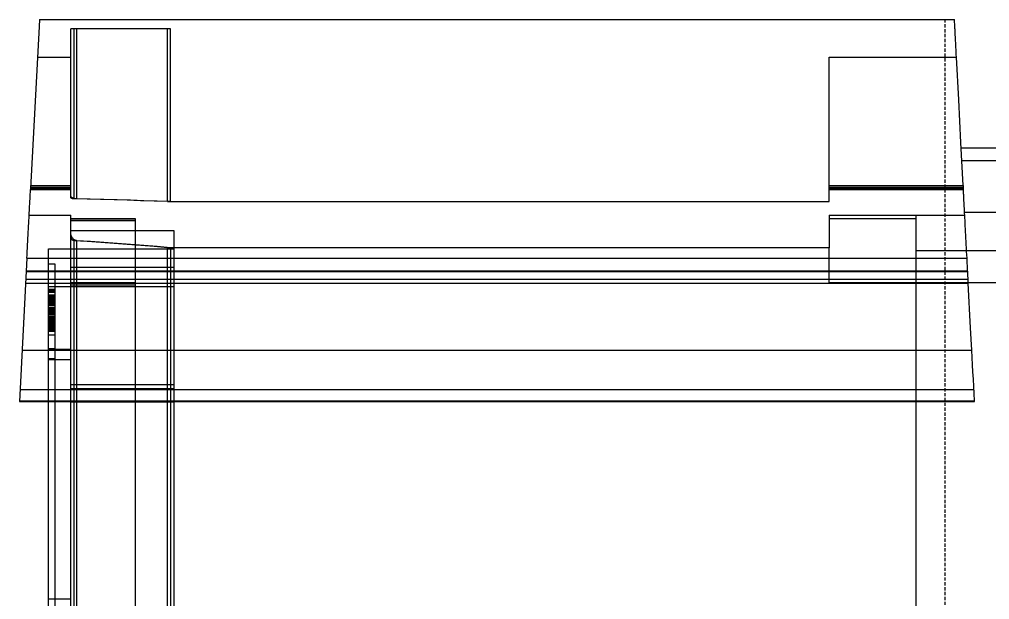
# Model space of a CAD drawing. Extents: x 0 to 233, y 0 to 414.
# Drawn here: x 0 to 149.9, y 324.2 to 413.9 of the extents above; entities that cross this region are included whole.
import ezdxf

# ---------------------------------------------------------------- set-up
doc = ezdxf.new("R2010")
doc.units = 0
doc.linetypes.add('DASHED', pattern=[0.75, 0.5, -0.25])
doc.layers.add('-15N-THT. THIẾT BỊ ĐÓNG MỞ', color=40, linetype='CONTINUOUS')

# ---------------------------------------------------------------- blocks, each defined once
blk = doc.blocks.new('06 - N - SC VSD CHIẾU HÔNG ATV630U75~D11N4')
at = {"layer": '-15N-THT. THIẾT BỊ ĐÓNG MỞ'}
for p, q in [((-229.9, 206.95), (-229.96, 205.83)), ((-229.9, 206.95), (-105.99, 206.95)), ((-105.99, 206.95), (-88.48, 206.95)), ((-88.48, 206.94), (-88.48, 206.95)), ((-88.48, 206.9), (-88.48, 206.94)), ((-229.96, 205.83), (-231.27, 180.8)), ((-225.04, 179.42), (-225.04, 205.51)), ((-225.04, 205.51), (-225.04, 205.51)), ((-209.63, 205.51), (-225.04, 205.51)), ((-224.57, 205.51), (-224.57, 179.2)), ((-224.1, 179.2), (-224.1, 205.51)), ((-210.13, 178.82), (-210.13, 205.51)), ((-209.63, 178.82), (-209.63, 205.51)), ((-88.48, 206.83), (-88.48, 206.9)), ((-88.47, 206.73), (-88.48, 206.83)), ((-88.47, 206.61), (-88.47, 206.73)), ((-88.46, 206.45), (-88.47, 206.61)), ((-88.45, 206.28), (-88.46, 206.45)), ((-88.44, 206.07), (-88.45, 206.28)), ((-88.43, 205.83), (-88.44, 206.07)), ((-88.42, 205.8), (-88.43, 205.83)), ((-88.42, 205.74), (-88.42, 205.8)), ((-88.42, 205.66), (-88.42, 205.74)), ((-88.41, 205.54), (-88.42, 205.66)), ((-88.4, 205.39), (-88.41, 205.54)), ((-88.39, 205.22), (-88.4, 205.39)), ((-88.38, 205.01), (-88.39, 205.22)), ((-88.37, 204.79), (-88.38, 205.01)), ((-88.36, 204.54), (-88.37, 204.79)), ((-88.34, 204.27), (-88.36, 204.54)), ((-88.33, 203.98), (-88.34, 204.27)), ((-88.31, 203.66), (-88.33, 203.98)), ((-88.29, 203.34), (-88.31, 203.66)), ((-88.28, 202.99), (-88.29, 203.34)), ((-88.26, 202.64), (-88.28, 202.99)), ((-88.24, 202.27), (-88.26, 202.64)), ((-230.21, 201.13), (-225.04, 201.13)), ((-230.21, 201.13), (-225.04, 201.13)), ((-107.87, 201.13), (-88.18, 201.13)), ((-107.87, 201.13), (-88.18, 201.13)), ((-107.87, 178.82), (-107.87, 201.13)), ((-88.22, 201.9), (-88.24, 202.27)), ((-88.2, 201.52), (-88.22, 201.9)), ((-88.18, 201.13), (-88.2, 201.52)), ((-87.83, 194.52), (-88.18, 201.13)), ((-87.66, 191.21), (-87.83, 194.52)), ((-87.49, 187.9), (-87.66, 191.21)), ((-87.14, 181.28), (-87.49, 187.9)), ((-87.44, 187.12), (-87.44, 187.12)), ((-87.44, 187.12), (-11.93, 187.12)), ((-87.34, 185.13), (-11.93, 185.13)), ((-231.32, 180.01), (-231.31, 180.17)), ((-231.32, 179.83), (-231.32, 180.01)), ((-231.31, 180.17), (-231.3, 180.3)), ((-231.3, 180.3), (-231.29, 180.42)), ((-231.29, 180.58), (-231.28, 180.64)), ((-231.29, 180.51), (-231.29, 180.58)), ((-231.29, 180.42), (-231.29, 180.51)), ((-231.27, 180.8), (-231.28, 180.68)), ((-231.28, 180.67), (-231.28, 180.68)), ((-231.28, 180.68), (-225.04, 180.68)), ((-231.28, 180.68), (-225.04, 180.68)), ((-231.28, 180.64), (-231.28, 180.67)), ((-231.28, 180.67), (-225.04, 180.67)), ((-231.28, 180.67), (-225.04, 180.67)), ((-231.27, 180.96), (-231.27, 180.96)), ((-225.04, 180.96), (-231.27, 180.96)), ((-231.27, 180.96), (-225.04, 180.96)), ((-231.27, 180.8), (-231.27, 180.8)), ((-225.04, 180.8), (-231.27, 180.8)), ((-231.26, 180.98), (-225.04, 180.98)), ((-231.25, 181.28), (-225.04, 181.28)), ((-231.25, 181.28), (-225.04, 181.28)), ((-225.04, 181.25), (-231.25, 181.25)), ((-225.04, 180.96), (-225.04, 180.96)), ((-225.04, 180.8), (-225.04, 180.8)), ((-107.87, 181.28), (-87.14, 181.28)), ((-107.87, 181.28), (-87.14, 181.28)), ((-87.14, 181.25), (-107.87, 181.25)), ((-107.87, 180.98), (-87.12, 180.98)), ((-87.12, 180.96), (-107.87, 180.96)), ((-107.87, 180.96), (-107.87, 180.96)), ((-107.87, 180.96), (-87.12, 180.96)), ((-87.11, 180.8), (-107.87, 180.8)), ((-107.87, 180.8), (-107.87, 180.8)), ((-107.87, 180.68), (-87.11, 180.68)), ((-107.87, 180.68), (-87.11, 180.68)), ((-107.87, 180.67), (-87.11, 180.67)), ((-107.87, 180.67), (-87.11, 180.67)), ((-87.14, 181.28), (-87.14, 181.24)), ((-87.14, 181.24), (-87.13, 181.2)), ((-87.13, 181.2), (-87.13, 181.16)), ((-87.13, 181.16), (-87.13, 181.12)), ((-87.13, 181.12), (-87.13, 181.09)), ((-87.13, 181.09), (-87.13, 181.05)), ((-87.13, 181.05), (-87.13, 181.02)), ((-87.13, 181.02), (-87.12, 180.99)), ((-87.12, 180.99), (-87.12, 180.96)), ((-87.12, 180.96), (-87.12, 180.96)), ((-87.12, 180.96), (-87.12, 180.93)), ((-87.12, 180.93), (-87.12, 180.9)), ((-87.12, 180.9), (-87.12, 180.88)), ((-87.12, 180.88), (-87.12, 180.86)), ((-87.12, 180.86), (-87.12, 180.84)), ((-87.12, 180.84), (-87.12, 180.83)), ((-87.12, 180.83), (-87.11, 180.82)), ((-87.11, 180.82), (-87.11, 180.81)), ((-87.11, 180.81), (-87.11, 180.8)), ((-87.11, 180.8), (-87.11, 180.8)), ((-87.11, 180.8), (-87.11, 180.8)), ((-87.11, 180.78), (-87.11, 180.8)), ((-87.11, 180.76), (-87.11, 180.78)), ((-87.11, 180.74), (-87.11, 180.76)), ((-87.11, 180.72), (-87.11, 180.74)), ((-87.11, 180.7), (-87.11, 180.72)), ((-87.11, 180.68), (-87.11, 180.7)), ((-87.11, 180.67), (-87.11, 180.68)), ((-87.11, 180.64), (-87.11, 180.67)), ((-87.1, 180.58), (-87.11, 180.64)), ((-87.1, 180.51), (-87.1, 180.58)), ((-87.09, 180.42), (-87.1, 180.51)), ((-87.09, 180.3), (-87.09, 180.42)), ((-87.08, 180.17), (-87.09, 180.3)), ((-87.07, 180.01), (-87.08, 180.17)), ((-87.06, 179.84), (-87.07, 180.01)), ((-231.4, 178.37), (-231.39, 178.66)), ((-231.39, 178.66), (-231.37, 178.93)), ((-231.37, 178.93), (-231.36, 179.19)), ((-231.36, 179.19), (-231.35, 179.42)), ((-231.35, 179.42), (-231.34, 179.64)), ((-231.34, 179.64), (-231.32, 179.83)), ((-225.04, 179.61), (-225.04, 179.63)), ((-225.04, 179.59), (-225.04, 179.61)), ((-225.03, 179.57), (-225.04, 179.59)), ((-225.04, 179.41), (-225.04, 179.42)), ((-225.04, 179.4), (-225.04, 179.41)), ((-225.04, 179.39), (-225.04, 179.4)), ((-225.04, 179.38), (-225.04, 179.39)), ((-225.03, 179.37), (-225.04, 179.38)), ((-225.02, 179.55), (-225.03, 179.57)), ((-225.02, 179.36), (-225.03, 179.37)), ((-225.01, 179.53), (-225.02, 179.55)), ((-225.02, 179.35), (-225.02, 179.36)), ((-225.01, 179.34), (-225.02, 179.35)), ((-225, 179.51), (-225.01, 179.53)), ((-225, 179.33), (-225.01, 179.34)), ((-224.98, 179.49), (-225, 179.51)), ((-224.99, 179.32), (-225, 179.33)), ((-224.98, 179.31), (-224.99, 179.32)), ((-224.96, 179.47), (-224.98, 179.49)), ((-224.96, 179.3), (-224.98, 179.31)), ((-224.94, 179.45), (-224.96, 179.47)), ((-224.95, 179.29), (-224.96, 179.3)), ((-224.93, 179.28), (-224.95, 179.29)), ((-224.92, 179.43), (-224.94, 179.45)), ((-224.91, 179.27), (-224.93, 179.28)), ((-224.89, 179.41), (-224.92, 179.43)), ((-224.89, 179.26), (-224.91, 179.27)), ((-224.86, 179.39), (-224.89, 179.41)), ((-224.87, 179.25), (-224.89, 179.26)), ((-224.85, 179.25), (-224.87, 179.25)), ((-224.83, 179.37), (-224.86, 179.39)), ((-224.82, 179.24), (-224.85, 179.25)), ((-224.8, 179.35), (-224.83, 179.37)), ((-224.8, 179.23), (-224.82, 179.24)), ((-224.76, 179.33), (-224.8, 179.35)), ((-224.77, 179.22), (-224.8, 179.23)), ((-224.74, 179.22), (-224.77, 179.22)), ((-224.72, 179.32), (-224.76, 179.33)), ((-224.71, 179.21), (-224.74, 179.22)), ((-224.67, 179.3), (-224.72, 179.32)), ((-224.68, 179.21), (-224.71, 179.21)), ((-224.64, 179.2), (-224.68, 179.21)), ((-224.63, 179.28), (-224.67, 179.3)), ((-224.61, 179.2), (-224.64, 179.2)), ((-224.58, 179.27), (-224.63, 179.28)), ((-224.57, 179.2), (-224.61, 179.2)), ((-224.53, 179.26), (-224.58, 179.27)), ((-222.51, 179.15), (-224.57, 179.2)), ((-224.47, 179.24), (-224.53, 179.26)), ((-224.42, 179.23), (-224.47, 179.24)), ((-224.36, 179.22), (-224.42, 179.23)), ((-224.3, 179.21), (-224.36, 179.22)), ((-224.23, 179.21), (-224.3, 179.21)), ((-224.17, 179.2), (-224.23, 179.21)), ((-224.1, 179.2), (-224.17, 179.2)), ((-222.04, 179.15), (-224.1, 179.2)), ((-220.45, 179.1), (-222.51, 179.15)), ((-219.97, 179.1), (-222.04, 179.15)), ((-218.38, 179.04), (-220.45, 179.1)), ((-217.9, 179.04), (-219.97, 179.1)), ((-216.32, 178.99), (-218.38, 179.04)), ((-215.83, 178.99), (-217.9, 179.04)), ((-214.26, 178.93), (-216.32, 178.99)), ((-213.77, 178.93), (-215.83, 178.99)), ((-212.19, 178.88), (-214.26, 178.93)), ((-211.7, 178.88), (-213.77, 178.93)), ((-210.13, 178.82), (-212.19, 178.88)), ((-209.63, 178.82), (-211.7, 178.88)), ((-210.13, 178.82), (-107.87, 178.82)), ((-209.63, 178.82), (-107.87, 178.82)), ((-87.05, 179.64), (-87.06, 179.84)), ((-87.04, 179.42), (-87.05, 179.64)), ((-87.03, 179.19), (-87.04, 179.42)), ((-87.02, 178.93), (-87.03, 179.19)), ((-87, 178.66), (-87.02, 178.93)), ((-86.99, 178.37), (-87, 178.66)), ((-231.49, 176.66), (-231.47, 177.03)), ((-231.47, 177.03), (-231.45, 177.39)), ((-231.45, 177.39), (-231.43, 177.73)), ((-231.43, 177.73), (-231.42, 178.06)), ((-231.42, 178.06), (-231.4, 178.37)), ((-86.97, 178.06), (-86.99, 178.37)), ((-86.95, 177.74), (-86.97, 178.06)), ((-86.94, 177.39), (-86.95, 177.74)), ((-86.92, 177.03), (-86.94, 177.39)), ((-86.92, 177.18), (-11.93, 177.18)), ((-86.9, 176.66), (-86.92, 177.03)), ((-231.58, 175), (-231.56, 175.44)), ((-231.56, 175.44), (-231.53, 175.86)), ((-231.53, 175.86), (-231.51, 176.27)), ((-231.51, 176.27), (-231.49, 176.66)), ((-231.49, 176.7), (-225.04, 176.7)), ((-231.49, 176.7), (-231.49, 176.7)), ((-225.04, 29.35), (-225.04, 176.7)), ((-225.04, 176.7), (-225.04, 176.7)), ((-225.04, 176.18), (-215.1, 176.18)), ((-225.04, 176.12), (-215.1, 176.12)), ((-225.04, 175.86), (-215.1, 175.86)), ((-215.1, 176.18), (-215.1, 28.83)), ((-107.87, 176.7), (-107.87, 176.7)), ((-107.87, 176.7), (-107.87, 171.66)), ((-107.87, 176.7), (-86.9, 176.7)), ((-107.87, 176.18), (-107.87, 176.18)), ((-107.87, 176.18), (-94.45, 176.18)), ((-94.45, 176.7), (-94.45, -155.82)), ((-94.45, 176.7), (-94.45, 176.7)), ((-94.45, 176.18), (-94.45, 176.18)), ((-86.9, 176.7), (-86.9, 176.7)), ((-86.88, 176.27), (-86.9, 176.66)), ((-86.85, 175.86), (-86.88, 176.27)), ((-86.83, 175.44), (-86.85, 175.86)), ((-86.81, 175), (-86.83, 175.44)), ((-231.65, 173.62), (-231.63, 174.09)), ((-231.63, 174.09), (-231.6, 174.55)), ((-231.6, 174.55), (-231.58, 175)), ((-225.04, 174.33), (-225.04, 174.33)), ((-225.04, 174.33), (-209.14, 174.33)), ((-225.04, 174.33), (-209.14, 174.33)), ((-209.14, 174.33), (-209.14, 174.33)), ((-209.14, 174.33), (-209.14, 42.62)), ((-86.79, 174.56), (-86.81, 175)), ((-86.76, 174.09), (-86.79, 174.56)), ((-86.74, 173.62), (-86.76, 174.09)), ((-231.73, 172.14), (-231.7, 172.64)), ((-231.7, 172.64), (-231.68, 173.14)), ((-231.68, 173.14), (-231.65, 173.62)), ((-225.04, 173.79), (-225.04, 173.84)), ((-225.04, 173.74), (-225.04, 173.79)), ((-225.03, 173.7), (-225.04, 173.74)), ((-225.04, 173.3), (-225.04, 173.33)), ((-225.04, 173.28), (-225.04, 173.3)), ((-225.04, 173.25), (-225.04, 173.28)), ((-225.04, 173.23), (-225.04, 173.25)), ((-225.03, 173.2), (-225.04, 173.23)), ((-225.03, 173.65), (-225.03, 173.7)), ((-225.02, 173.6), (-225.03, 173.65)), ((-225.03, 173.18), (-225.03, 173.2)), ((-225.02, 173.15), (-225.03, 173.18)), ((-225, 173.56), (-225.02, 173.6)), ((-225.01, 173.13), (-225.02, 173.15)), ((-225, 173.1), (-225.01, 173.13)), ((-224.99, 173.51), (-225, 173.56)), ((-224.99, 173.08), (-225, 173.1)), ((-224.97, 173.46), (-224.99, 173.51)), ((-224.98, 173.05), (-224.99, 173.08)), ((-224.97, 173.03), (-224.98, 173.05)), ((-224.95, 173.42), (-224.97, 173.46)), ((-224.95, 173), (-224.97, 173.03)), ((-224.93, 173.37), (-224.95, 173.42)), ((-224.94, 172.98), (-224.95, 173)), ((-224.92, 172.96), (-224.94, 172.98)), ((-224.91, 173.33), (-224.93, 173.37)), ((-224.9, 172.93), (-224.92, 172.96)), ((-224.88, 173.28), (-224.91, 173.33)), ((-224.88, 172.91), (-224.9, 172.93)), ((-224.85, 173.23), (-224.88, 173.28)), ((-224.86, 172.89), (-224.88, 172.91)), ((-224.84, 172.86), (-224.86, 172.89)), ((-224.82, 173.19), (-224.85, 173.23)), ((-224.82, 172.84), (-224.84, 172.86)), ((-224.79, 173.14), (-224.82, 173.19)), ((-224.79, 172.82), (-224.82, 172.84)), ((-224.75, 173.1), (-224.79, 173.14)), ((-224.76, 172.81), (-224.79, 172.82)), ((-224.73, 172.79), (-224.76, 172.81)), ((-224.71, 173.06), (-224.75, 173.1)), ((-224.69, 172.77), (-224.73, 172.79)), ((-224.67, 173.01), (-224.71, 173.06)), ((-224.65, 172.76), (-224.69, 172.77)), ((-224.62, 172.97), (-224.67, 173.01)), ((-224.61, 172.75), (-224.65, 172.76)), ((-224.57, 172.93), (-224.62, 172.97)), ((-224.57, 172.75), (-224.61, 172.75)), ((-224.52, 172.89), (-224.57, 172.93)), ((-224.57, 172.75), (-224.57, 29.32)), ((-222.51, 172.61), (-224.57, 172.75)), ((-224.46, 172.86), (-224.52, 172.89)), ((-224.4, 172.83), (-224.46, 172.86)), ((-224.33, 172.8), (-224.4, 172.83)), ((-224.26, 172.78), (-224.33, 172.8)), ((-224.18, 172.76), (-224.26, 172.78)), ((-224.1, 172.75), (-224.18, 172.76)), ((-224.1, 35.85), (-224.1, 172.75)), ((-222.03, 172.61), (-224.1, 172.75)), ((-220.44, 172.47), (-222.51, 172.61)), ((-219.97, 172.47), (-222.03, 172.61)), ((-218.38, 172.32), (-220.44, 172.47)), ((-217.9, 172.32), (-219.97, 172.47)), ((-86.71, 173.14), (-86.74, 173.62)), ((-86.69, 172.64), (-86.71, 173.14)), ((-86.66, 172.14), (-86.69, 172.64)), ((-231.81, 170.57), (-231.78, 171.1)), ((-231.78, 171.1), (-231.76, 171.62)), ((-231.76, 171.62), (-231.73, 172.14)), ((-228.52, 171.44), (-228.52, 171.48)), ((-228.52, 171.48), (-209.14, 171.48)), ((-228.52, 47.53), (-228.52, 171.44)), ((-209.14, 171.44), (-228.52, 171.44)), ((-209.14, 171.44), (-228.52, 171.44)), ((-216.32, 172.16), (-218.38, 172.32)), ((-215.83, 172.16), (-217.9, 172.32)), ((-214.25, 172), (-216.32, 172.16)), ((-213.76, 172), (-215.83, 172.16)), ((-212.19, 171.83), (-214.25, 172)), ((-211.7, 171.83), (-213.76, 172)), ((-210.13, 171.66), (-212.19, 171.83)), ((-209.63, 171.66), (-211.7, 171.83)), ((-107.87, 171.66), (-210.13, 171.66)), ((-210.13, 28.57), (-210.13, 171.66)), ((-209.63, 171.66), (-209.63, -90.99)), ((-107.87, 166.24), (-107.87, 171.66)), ((-94.45, 171.21), (-94.45, 171.21)), ((-94.45, 171.21), (-11.93, 171.21)), ((-86.63, 171.62), (-86.66, 172.14)), ((-86.61, 171.1), (-86.63, 171.62)), ((-86.58, 170.57), (-86.61, 171.1)), ((-231.84, 170.03), (-233, 147.87)), ((-231.84, 170.03), (-231.81, 170.57)), ((-231.84, 170.03), (-86.55, 170.03)), ((-231.84, 170.03), (-86.55, 170.03)), ((-86.55, 170.03), (-86.58, 170.57)), ((-86.53, 169.76), (-86.55, 170.03)), ((-86.52, 169.48), (-86.53, 169.76)), ((-86.51, 169.21), (-86.52, 169.48)), ((-231.94, 168.09), (-86.45, 168.09)), ((-231.94, 168.09), (-86.45, 168.09)), ((-231.94, 168), (-86.44, 168)), ((-231.94, 168), (-86.44, 168)), ((-228.52, 169.19), (-228.52, 169.19)), ((-228.52, 169.19), (-227.53, 169.19)), ((-227.53, 169.19), (-227.53, 169.19)), ((-227.53, 169.19), (-227.53, 49.79)), ((-225.04, 168.67), (-209.14, 168.67)), ((-86.49, 168.93), (-86.51, 169.21)), ((-86.48, 168.65), (-86.49, 168.93)), ((-86.46, 168.37), (-86.48, 168.65)), ((-86.45, 168.09), (-86.46, 168.37)), ((-86.45, 168.08), (-86.45, 168.09)), ((-86.45, 168.07), (-86.45, 168.08)), ((-86.45, 168.05), (-86.45, 168.07)), ((-86.44, 168.04), (-86.45, 168.05)), ((-86.44, 168.03), (-86.44, 168.04)), ((-86.44, 168.02), (-86.44, 168.03)), ((-86.44, 168), (-86.44, 168.02)), ((-86.43, 167.75), (-86.44, 168)), ((-232.01, 166.81), (-86.38, 166.81)), ((-86.42, 167.49), (-86.43, 167.75)), ((-86.4, 167.24), (-86.42, 167.49)), ((-86.39, 166.98), (-86.4, 167.24)), ((-86.38, 166.72), (-86.39, 166.98)), ((-86.36, 166.46), (-86.38, 166.72)), ((-86.35, 166.2), (-86.36, 166.46)), ((-232.04, 166.2), (-86.35, 166.2)), ((-232.04, 166.2), (-86.35, 166.2)), ((-228.52, 165.68), (-209.14, 165.68)), ((-227.53, 165.22), (-228.52, 165.22)), ((-228.52, 165.06), (-227.53, 165.06)), ((-228.52, 165.05), (-227.53, 165.05)), ((-228.52, 165.01), (-227.53, 165.01)), ((-228.52, 165.01), (-228.52, 165.01)), ((-227.53, 165.01), (-227.53, 165.01)), ((-215.1, 166.24), (-225.04, 166.24)), ((-225.04, 165.93), (-215.1, 165.93)), ((-11.93, 166.24), (-107.87, 166.24)), ((-85.99, 159.27), (-86.35, 166.2)), ((-228.52, 164.87), (-227.53, 164.87)), ((-228.52, 164.77), (-227.53, 164.77)), ((-228.52, 164.39), (-227.53, 164.39)), ((-228.52, 164.37), (-227.53, 164.37)), ((-228.52, 164.19), (-227.53, 164.19)), ((-228.52, 164.06), (-227.53, 164.06)), ((-228.52, 164.01), (-227.53, 164.01)), ((-227.53, 163.88), (-228.52, 163.88)), ((-228.52, 163.88), (-227.53, 163.88)), ((-228.52, 163.88), (-227.53, 163.88)), ((-228.52, 163.88), (-227.53, 163.88)), ((-228.52, 163.83), (-227.53, 163.83)), ((-228.52, 163.83), (-228.52, 163.83)), ((-228.52, 163.83), (-227.53, 163.83)), ((-228.52, 163.83), (-228.52, 163.83)), ((-227.53, 163.72), (-228.52, 163.72)), ((-228.52, 163.72), (-227.53, 163.72)), ((-228.52, 163.65), (-227.53, 163.65)), ((-228.52, 163.47), (-227.53, 163.47)), ((-228.52, 163.46), (-227.53, 163.46)), ((-227.53, 163.83), (-227.53, 163.83)), ((-227.53, 163.83), (-227.53, 163.83)), ((-228.52, 163.36), (-227.53, 163.36)), ((-228.52, 163.3), (-227.53, 163.3)), ((-228.52, 163.3), (-227.53, 163.3)), ((-228.52, 163.15), (-227.53, 163.15)), ((-228.52, 163.14), (-227.53, 163.14)), ((-228.52, 163.12), (-227.53, 163.12)), ((-228.52, 162.96), (-227.53, 162.96)), ((-228.52, 162.95), (-227.53, 162.95)), ((-228.52, 162.93), (-227.53, 162.93)), ((-228.52, 162.93), (-227.53, 162.93)), ((-228.52, 162.86), (-227.53, 162.86)), ((-228.52, 162.76), (-227.53, 162.76)), ((-228.52, 162.46), (-228.52, 162.46)), ((-228.52, 162.46), (-227.53, 162.46)), ((-228.52, 162.45), (-227.53, 162.45)), ((-228.52, 162.42), (-227.53, 162.42)), ((-228.52, 162.31), (-227.53, 162.31)), ((-228.52, 162.15), (-227.53, 162.15)), ((-228.52, 162.14), (-227.53, 162.14)), ((-228.52, 162.12), (-227.53, 162.12)), ((-228.52, 162.03), (-227.53, 162.03)), ((-228.52, 161.98), (-227.53, 161.98)), ((-227.53, 162.46), (-227.53, 162.46)), ((-227.53, 161.89), (-228.52, 161.89)), ((-228.52, 161.86), (-227.53, 161.86)), ((-228.52, 161.79), (-227.53, 161.79)), ((-228.52, 161.77), (-227.53, 161.77)), ((-228.52, 161.75), (-227.53, 161.75)), ((-228.52, 161.66), (-227.53, 161.66)), ((-228.52, 161.64), (-227.53, 161.64)), ((-228.52, 161.55), (-227.53, 161.55)), ((-228.52, 161.47), (-227.53, 161.47)), ((-227.53, 161.39), (-228.52, 161.39)), ((-228.52, 161.36), (-227.53, 161.36)), ((-228.52, 161.36), (-228.52, 161.36)), ((-228.52, 161.36), (-227.53, 161.36)), ((-228.52, 161.36), (-228.52, 161.36)), ((-228.52, 161.35), (-227.53, 161.35)), ((-228.52, 161.35), (-228.52, 161.35)), ((-228.52, 161.35), (-227.53, 161.35)), ((-228.52, 161.35), (-228.52, 161.35)), ((-228.52, 161.35), (-227.53, 161.35)), ((-228.52, 161.35), (-228.52, 161.35)), ((-228.52, 161.31), (-227.53, 161.31)), ((-228.52, 161.31), (-227.53, 161.31)), ((-228.52, 161.31), (-227.53, 161.31)), ((-228.52, 161.31), (-227.53, 161.31)), ((-228.52, 161.31), (-227.53, 161.31)), ((-227.53, 160.99), (-228.52, 160.99)), ((-228.52, 160.92), (-227.53, 160.92)), ((-228.52, 160.92), (-228.52, 160.92)), ((-228.52, 160.76), (-227.53, 160.76)), ((-228.52, 160.7), (-227.53, 160.7)), ((-228.52, 160.65), (-227.53, 160.65)), ((-228.52, 160.65), (-228.52, 160.65)), ((-228.52, 160.59), (-227.53, 160.59)), ((-228.52, 160.59), (-228.52, 160.59)), ((-228.52, 160.52), (-227.53, 160.52)), ((-228.52, 160.49), (-227.53, 160.49)), ((-228.52, 160.46), (-227.53, 160.46)), ((-227.53, 161.36), (-227.53, 161.36)), ((-227.53, 161.36), (-227.53, 161.36)), ((-227.53, 161.35), (-227.53, 161.35)), ((-227.53, 161.35), (-227.53, 161.35)), ((-227.53, 161.35), (-227.53, 161.35)), ((-227.53, 160.92), (-227.53, 160.92)), ((-227.53, 160.65), (-227.53, 160.65)), ((-227.53, 160.59), (-227.53, 160.59)), ((-228.52, 160.32), (-227.53, 160.32)), ((-228.52, 160.32), (-228.52, 160.32)), ((-228.52, 160.28), (-227.53, 160.28)), ((-228.52, 160.28), (-228.52, 160.28)), ((-228.52, 160.22), (-227.53, 160.22)), ((-228.52, 160.22), (-227.53, 160.22)), ((-228.52, 160.22), (-227.53, 160.22)), ((-228.52, 160.2), (-227.53, 160.2)), ((-228.52, 160.2), (-228.52, 160.2)), ((-228.52, 160.13), (-227.53, 160.13)), ((-228.52, 160.06), (-227.53, 160.06)), ((-228.52, 160.01), (-227.53, 160.01)), ((-228.52, 160.01), (-228.52, 160.01)), ((-228.52, 160), (-227.53, 160)), ((-228.52, 160), (-228.52, 160)), ((-228.52, 159.99), (-227.53, 159.99)), ((-228.52, 159.99), (-228.52, 159.99)), ((-228.52, 159.97), (-227.53, 159.97)), ((-228.52, 159.97), (-227.53, 159.97)), ((-228.52, 159.96), (-227.53, 159.96)), ((-228.52, 159.95), (-227.53, 159.95)), ((-228.52, 159.95), (-228.52, 159.95)), ((-227.53, 159.94), (-228.52, 159.94)), ((-227.53, 159.94), (-228.52, 159.94)), ((-228.52, 159.87), (-227.53, 159.87)), ((-228.52, 159.83), (-227.53, 159.83)), ((-228.52, 159.82), (-227.53, 159.82)), ((-228.52, 159.73), (-227.53, 159.73)), ((-228.52, 159.73), (-228.52, 159.73)), ((-227.53, 159.72), (-228.52, 159.72)), ((-228.52, 159.72), (-228.52, 159.72)), ((-228.52, 159.69), (-227.53, 159.69)), ((-228.52, 159.69), (-228.52, 159.69)), ((-228.52, 159.52), (-227.53, 159.52)), ((-228.52, 159.48), (-227.53, 159.48)), ((-228.52, 159.46), (-227.53, 159.46)), ((-228.52, 159.45), (-227.53, 159.45)), ((-228.52, 159.45), (-228.52, 159.45)), ((-228.52, 159.42), (-227.53, 159.42)), ((-228.52, 159.42), (-228.52, 159.42)), ((-228.52, 159.22), (-227.53, 159.22)), ((-228.52, 159.2), (-227.53, 159.2)), ((-228.52, 159.2), (-227.53, 159.2)), ((-228.52, 159.12), (-227.53, 159.12)), ((-228.52, 159.12), (-227.53, 159.12)), ((-228.52, 159.07), (-227.53, 159.07)), ((-228.52, 159.07), (-228.52, 159.07)), ((-228.52, 159.03), (-227.53, 159.03)), ((-228.52, 159.02), (-227.53, 159.02)), ((-228.52, 159.01), (-227.53, 159.01)), ((-227.53, 158.97), (-228.52, 158.97)), ((-227.53, 160.32), (-227.53, 160.32)), ((-227.53, 160.28), (-227.53, 160.28)), ((-227.53, 160.2), (-227.53, 160.2)), ((-227.53, 160.01), (-227.53, 160.01)), ((-227.53, 160), (-227.53, 160)), ((-227.53, 159.99), (-227.53, 159.99)), ((-227.53, 159.95), (-227.53, 159.95)), ((-227.53, 159.73), (-227.53, 159.73)), ((-227.53, 159.72), (-227.53, 159.72)), ((-227.53, 159.69), (-227.53, 159.69)), ((-227.53, 159.45), (-227.53, 159.45)), ((-227.53, 159.42), (-227.53, 159.42)), ((-227.53, 159.07), (-227.53, 159.07)), ((-85.89, 157.54), (-85.99, 159.27)), ((-228.52, 158.93), (-227.53, 158.93)), ((-228.52, 158.86), (-227.53, 158.86)), ((-228.52, 158.84), (-227.53, 158.84)), ((-228.52, 158.79), (-227.53, 158.79)), ((-228.52, 158.79), (-228.52, 158.79)), ((-228.52, 158.79), (-227.53, 158.79)), ((-228.52, 158.79), (-228.52, 158.79)), ((-228.52, 158.76), (-227.53, 158.76)), ((-228.52, 158.76), (-227.53, 158.76)), ((-228.52, 158.21), (-227.53, 158.21)), ((-227.53, 158.79), (-227.53, 158.79)), ((-227.53, 158.79), (-227.53, 158.79)), ((-85.8, 155.8), (-85.89, 157.54)), ((-228.52, 156.07), (-227.53, 156.07)), ((-228.52, 156.07), (-228.52, 156.07)), ((-227.53, 156.07), (-227.53, 156.07)), ((-85.8, 155.79), (-232.59, 155.79)), ((-232.58, 155.8), (-85.8, 155.8)), ((-228.52, 155.92), (-228.52, 155.92)), ((-225.04, 155.92), (-228.52, 155.92)), ((-227.53, 154.48), (-228.52, 154.48)), ((-225.04, 155.92), (-225.04, 155.92)), ((-85.75, 154.69), (-85.8, 155.8)), ((-85.69, 153.57), (-85.75, 154.69)), ((-225.04, 154.33), (-228.52, 154.33)), ((-85.63, 152.46), (-85.69, 153.57)), ((-85.57, 151.34), (-85.63, 152.46)), ((-209.14, 150.45), (-225.04, 150.45)), ((-85.51, 150.23), (-85.57, 151.34)), ((-85.45, 149.11), (-85.51, 150.23)), ((-232.9, 149.75), (-85.49, 149.75)), ((-209.14, 149.85), (-225.04, 149.85)), ((-225.04, 149.85), (-209.14, 149.85)), ((-85.39, 148), (-85.45, 149.11)), ((-233, 147.87), (-233, 147.87)), ((-233, 147.87), (-85.39, 147.87)), ((-232.99, 148), (-85.39, 148)), ((-225.04, 147.86), (-209.14, 147.86)), ((-85.39, 147.97), (-85.39, 148)), ((-85.39, 147.94), (-85.39, 147.97)), ((-85.39, 147.91), (-85.39, 147.94)), ((-85.39, 147.89), (-85.39, 147.91)), ((-85.39, 147.88), (-85.39, 147.89)), ((-85.39, 147.87), (-85.39, 147.88)), ((-85.39, 147.87), (-85.39, 147.87)), ((-85.39, 147.87), (-85.39, 147.87)), ((-225.04, 117.34), (-228.52, 117.34))]:
    blk.add_line(p, q, dxfattribs=at)
at = {"layer": '-15N-THT. THIẾT BỊ ĐÓNG MỞ', "color": 6, "linetype": 'DASHED'}
blk.add_line((-90, 206.95), (-90, -206.95), dxfattribs=at)

msp = doc.modelspace()

# ---------------------------------------------------------------- block references
msp.add_blockref('06 - N - SC VSD CHIẾU HÔNG ATV630U75~D11N4', (233, 206.95))

doc.saveas('drawing.dxf')
